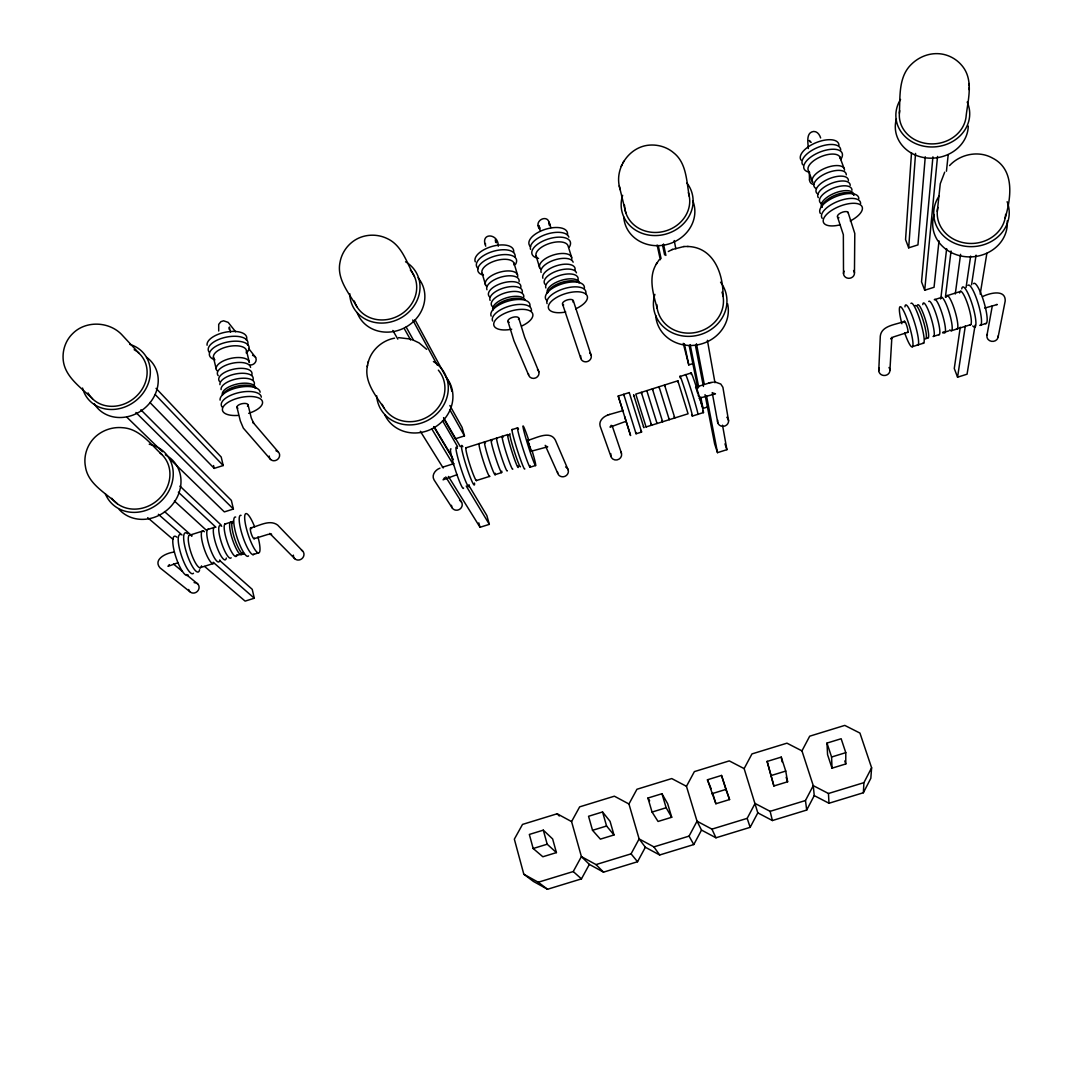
<?xml version="1.0" encoding="UTF-8"?>
<svg xmlns="http://www.w3.org/2000/svg" width="1073" height="1073" viewBox="0 0 1073 1073"><rect width="100%" height="100%" fill="white"/><g stroke="black" fill="none" stroke-linecap="round" stroke-linejoin="round"><path stroke-width="1.5" d="M845.779 763.963L845.779 752.656L841.152 738.734L826.988 743.079L827.565 754.641L832.018 768.174L845.779 763.963L844.786 760.945M854.457 272.944L854.792 233.485L848.059 212.347M878.76 370.708L880.303 336.104C881.604 325.106 896.773 324.717 904.378 321.31M899.375 113.215C900.234 96.718 898.235 76.666 911.581 64.125C918.434 57.419 927.93 53.328 937.587 53.65C946.99 53.865 956.056 58.438 962.012 65.681C973.828 79.71 968.087 99.36 966.183 115.562A33.504 29.347 -5.1 0 1 929.205 143.809A33.504 29.347 -5.1 0 1 899.711 110.667M814.246 795.603L828.986 803.248L863.363 792.746L863.913 782.66L871.611 767.772L859.942 733.074L844.773 725.402L809.699 736.185L801.96 750.872L813.267 785.637L814.246 795.603L806.695 810.061L772.399 820.537L757.806 812.865L744.139 768.617L729.278 760.891L694.379 771.608L686.465 786.321L697.034 821.207L701.514 830.086L715.959 837.785L750.161 827.337L757.806 812.865M889.933 369.997L891.878 337.257M911.514 152.648L905.558 239.574L908.683 247.836L917.952 244.899L925.261 156.792M495.578 242.257L495.444 239.614L496.289 242.78M908.683 247.836L915.551 153.426M871.611 767.772L870.833 778.287L863.363 792.746M549.188 225.075C549.939 212.977 532.865 219.858 539.464 228.938M367.57 365.035C363.693 381.264 375.577 395.481 383.96 407.861M932.92 156.832L921.533 281.837L924.711 290.247L934.047 287.282L939.009 240.862M924.711 290.247L937.534 156.443M937.292 211.394L940.27 183.738L944.683 172.176M946.44 171.211L948.21 154.633M940.86 298.307L946.654 248.628M945.42 297.127L951.04 251.015M955.278 294.002L960.576 254.328M960.281 327.185L954.273 368.495L957.559 377.186L967.055 374.195L975.102 325.173M966.062 287.51L970.636 256.098M957.559 377.186L965.311 326.058M971.561 284.828L976.068 255.146M980.185 294.123L986.878 253.268M1005.093 218.315C1011.034 198.411 1015.206 169.601 992.605 158.133C978.75 150.233 960.187 154.016 949.565 165.591M986.959 335.312L992.31 305.818M998.091 337.244L1005.2 300.977C1005.763 288.677 988.944 293.291 982.6 296.591M368.119 362.62C371.11 350.187 382.095 340.409 394.582 338.156M367.221 366.577L368.428 361.239M229.005 329.103L229.394 327.024L230.521 332.308M689.309 196.399C686.452 181.619 686.774 163.136 673.683 152.822C667.165 147.202 658.366 144.52 649.836 145.096C630.133 146.25 615.245 166.784 619.242 185.884L625.787 212.722M820.63 137.948C819.678 134.782 817.344 131.335 813.656 131.456C805.568 132.475 808.157 143.313 808.331 148.543M611.221 425.284L610.041 427.121L626.109 421.273L624.634 416.552M444.544 477.726L443.109 479.819L457.313 474.561M657.065 262.925C647.703 276.646 653.269 294.109 657.239 308.555M622.997 162.828L623.762 161.326M621.213 166.382L622.045 164.732M806.695 810.061L805.474 800.525L813.267 785.637L828.463 793.497L863.913 782.66M686.465 786.321L671.752 778.569L636.946 789.259L628.939 803.985L639.132 838.925L653.886 846.879L689.054 836.122L697.034 821.207L711.922 829.134L747.184 818.35L755.07 803.449L770.119 811.336L805.474 800.525M744.139 768.617L751.958 753.917L786.952 743.173L801.96 750.872M628.939 803.985L614.373 796.193L579.661 806.856L571.574 821.596L581.405 856.603L595.998 864.583L631.072 853.853L639.132 838.925L645.356 847.254L659.667 854.98L693.788 844.558L701.514 830.086M571.574 821.596L557.142 813.777L522.524 824.413L514.343 839.153L523.812 874.227L538.257 882.234L573.25 871.544L581.405 856.603L589.345 864.382L603.522 872.148L637.55 861.74L645.356 847.254M523.812 874.227L533.482 881.47L547.512 889.262L581.459 878.881L589.345 864.382M169.346 564.613L167.992 566.343L177.863 562.775M656.22 264.213L659.278 259.626M891.529 337.874L890.711 338.907L893.38 336.976L907.919 332.308M629.247 392.57L641.6 432.057L636.088 433.8L635.592 432.271M568.18 469.947L555.385 440.158C549.966 429.669 535.092 438.803 527.675 440.319L531.068 451.277L530.934 450.07M668.318 251.525L672.422 249.419M439.984 468.163C435.397 469.733 431.239 475.138 434.069 479.913L452.176 507.878M607.626 415.171C603.254 416.7 598.694 420.978 600.102 426.035L610.939 456.481M646.804 390.639L657.038 423.486M609.491 414.486L622.796 410.677L618.222 396.058L629.261 392.557M671.98 249.593L683.997 246.522M607.278 415.305L609.585 414.446M646.026 426.96L688.075 413.789L677.841 380.808L677.935 382.028M149.938 402.509L214.224 468.378L223.197 465.534L221.212 457.044L156.054 388.359M140.885 409.819L231.379 500.42L233.404 509.045L224.351 511.901L169.547 458.667M449.895 405.527L462.074 427.362L464.475 435.906L455.328 438.803L443.659 418.577M683.233 343.333L688.772 364.914L693.386 363.452M511.995 429.643L517.481 427.912M680.161 376.449L691.24 372.948M189.116 535.36L203.119 530.934M207.518 529.539L215.002 527.178A17.208 3.943 71.7 0 0 216.894 546.962A17.208 3.943 71.7 0 0 226.309 558.054M224.874 524.053L231.232 522.041M465.856 447.843L507.851 434.578M677.841 380.808L635.779 394.113L646.094 427.027M941.812 297.342L934.328 299.716A17.49 3.085 73.4 0 1 943.288 317.595A17.49 3.085 73.4 0 1 943.113 331.946M946.614 295.826L960.871 291.32M173.665 552.179C166.717 552.836 152.728 559.181 159.957 567.805L189.948 591.746M250.747 527.822C258.875 526.159 269.564 519.024 277.666 525.086L302.546 550.945M442.384 467.265L453.933 463.616M695.532 387.286L708.837 383.088M254.019 538.726L268.196 534.341L271.617 534.327L270.839 534.193M531.068 451.277L547.699 446.797L546.036 446.18M698.992 398.271L715.436 393.858L713.344 393.053M984.652 308.085L997.313 304.544L996.495 304.464M236.167 555.666L243.772 553.266M707.67 406.949L703.016 408.411L700.709 396.956M942.563 332.858L948.84 330.873M199.913 567.751L212.897 563.66M476.332 480.57L489.489 476.425M494.961 474.695L501.547 472.616M933.818 336.278L939.412 334.508M951.711 330.632L970.743 324.623M252.866 554.634L258.285 552.93M529.982 467.251L535.481 465.521M692.42 416.042L703.486 412.542M912.533 346.633L923.705 343.105M980.789 325.106L986.382 323.349M219.63 560.428L252.222 589.318L254.314 598.224L245.113 601.121L204.621 566.45M448.434 476.452L480.033 527.272L489.328 524.362L486.847 515.523L468.834 485.398M705.028 394.649L714.631 443.873L717.502 452.645L726.904 449.681L722.531 425.19M543.314 830.153L529.338 834.445L533.174 848.515L542.844 856.764L556.418 852.606L552.649 838.952L543.314 830.153L547.19 844.21L556.418 852.606M602.557 811.966L588.554 816.271L592.537 830.314L600.37 839.14L613.984 834.968L610.068 821.341L602.557 811.966L606.58 826.009L613.984 834.968M647.918 798.044L661.961 793.725L667.647 803.677L671.711 817.277L658.057 821.462L652.062 812.06L647.918 798.044L649.661 800.847M707.442 779.776L721.525 775.444L729.573 799.559L715.892 803.744L707.442 779.776L711.117 788.682M767.128 761.441L781.251 757.109L785.744 771.071L787.609 781.774L773.888 785.986L767.128 761.441L773.888 785.986M533.174 848.515L547.19 844.21M592.537 830.314L606.58 826.009M652.062 812.06L666.145 807.741L671.711 817.277M711.734 793.765L725.858 789.433L729.573 799.559M771.581 775.417L785.744 771.071M832.018 768.174L831.588 757.015L845.779 752.656M710.688 382.605L713.451 382.149M708.676 383.141L711.117 382.498M687.605 246.482C713.545 247.085 723.35 273.655 723.028 296M683.729 246.535L688.142 246.468M398.606 337.633L410.396 339.041M715.517 382.122L720.788 384.04L722.894 387.259L728.567 420.817M411.884 339.457L419.127 342.931L426.652 349.342M811.201 142.401L809.243 140.456L809.941 141.757M538.257 882.234L547.512 889.262M173.477 564.049L182.41 571.386M186.246 574.524L197.74 583.953M117.279 503.706C105.731 492.883 87.812 484.017 85.411 466.46C83.426 455.985 87.208 444.745 94.813 437.328C102.096 430.286 112.558 426.678 122.63 427.711C139.597 428.69 150.408 444.007 161.768 454.469M147.685 517.682L172.994 539.357M158.361 514.302L182.034 535.011M213.192 562.265L254.314 598.224M164.477 511.539L192.054 535.977M573.25 871.544L581.459 878.881M174.416 501.011L206.378 530.263M178.359 492.185L215.914 527.245M179.956 486.123L221.132 525.046M92.56 398.848C81.052 387.353 63.763 376.449 63.092 358.221C62.663 349.06 66.15 339.792 72.83 333.448C85.813 320.451 108.708 321.39 121.423 334.28L139.195 353.446M126.654 417.008L162.399 451.733M135.922 412.501L233.404 509.045M595.998 864.583L603.522 872.148M269.739 533.402L294.793 558.738M155.196 394.529L223.197 465.534M557.142 813.777L559.301 816.016M270.624 459.499L243.33 428.1L240.312 420.898L236.959 407.177M278.242 451.921L252.893 422.279L253.684 423.285L251.27 417.96L248.091 404.977M539.102 226.872L538.472 225.518L540.041 227.999M631.072 853.853L637.55 861.74M235.617 331.745L228.16 322.369L223.586 320.8L220.89 321.672L218.704 324.368L218.704 330.994M248.601 348.417L255.589 357.403M653.886 846.879L659.667 854.98M445.764 476.962L461.538 502.151M641.547 431.976L641.077 430.541M420.348 431.279L443.176 467.976M356.947 306.811C349.154 293.345 336.278 278.873 340.087 261.933C341.992 251.605 349.141 242.418 358.717 238.085C367.717 234.021 378.461 234.263 387.313 238.622C402.375 245.569 406.815 263.354 414.433 276.445M432.003 429.267L453.396 464.743M466.232 486.042L489.328 524.362M434.163 426.759L452.162 456.87M433.666 426.598L453.396 459.579M442.519 420.696L457.567 446.636M443.565 417.625L460.21 446.516M392.825 330.444L397.828 339.108M527.675 440.319L528.533 442.344M689.054 836.122L693.788 844.558M404.226 328.512L410.744 340.128M449.815 409.779L464.475 435.906M406.104 326.957L413.4 340.047M412.743 319.995L437.301 365.115M415.077 319.861L449.976 384.349L451.948 391.363M711.922 829.134L715.959 837.785M485.613 244.175L485.264 243.437M545.205 445.335L557.719 473.247M528.6 375.027L513.954 340.771L507.972 321.444M636.048 433.707L623.735 394.301L624.151 395.682M538.861 371.768L524.697 337.351L518.702 318.024M674.206 416.767L674.81 417.974L664.563 385.006L664.71 386.213M498.261 246.24C498.771 233.002 479.779 232.144 485.734 246.173M668.707 418.51L669.284 419.717L659.037 386.763L659.211 387.943M695.76 387.648L696.404 389.378M662.108 420.589L662.658 421.81L652.397 388.855L652.599 390.036M839.73 156.712L843.968 168.153M837.544 217.054L843.351 234.719L843.512 273.709M538.552 225.692L540.39 230.99M651.123 424.05L651.606 425.284L641.346 392.356L641.6 393.509M580.815 358.462L562.534 304.061M643.424 426.477L643.88 427.725L633.606 394.797L633.902 395.95M612.2 425.874L621.441 453.168M591.102 355.19L573.29 300.628M528.976 443.565L529.432 444.946M550.878 227.624L549.041 222.138L550.06 225.545M826.988 743.079L831.588 757.015M747.184 818.35L750.161 827.337M724.972 443.846L726.904 449.681M700.186 399.8L702.547 406.975M696.82 390.626L697.718 393.483M786.147 777.268L787.609 781.774M625.948 420.683L630.575 435.544L618.209 396.044M571.641 257.372L568.046 245.838A16.766 7.846 -17.5 0 0 547.471 244.175A16.766 7.846 -17.5 0 0 537.332 257.788M623.024 411.428L622.675 410.315M721.525 775.444L725.858 789.433M712.646 793.188L715.892 803.744M536.111 256.058L539.625 267.606M529.888 446.381L530.666 449.024M513.994 263.126L517.468 274.701M661.961 793.725L666.145 807.741M482.139 273.333L485.533 284.908M698.134 394.877L698.496 396.138M478.799 522.859L480.033 527.272M770.119 811.336L772.399 820.537M619.242 185.884L620.181 189.693M246.522 350.858L249.379 362.526A16.9 7.538 -11.8 0 0 229.635 358.664A16.9 7.538 -11.8 0 0 217.054 370.775M213.406 357.229L216.196 368.951M213.567 465.548L214.224 468.378M658.259 245.569L661.062 258.593M657.132 245.02L660.311 259.746M662.564 245.087L664.63 254.905M663.49 243.987L665.877 255.428M684.333 343.668L688.772 364.914M689.215 345.788L697.866 388.346M690.14 344.594L698.724 387.138M695.425 345.426L703.432 386.441M674.22 240.553L675.829 248.762M696.457 343.762L704.304 384.389M706.503 395.763L717.502 452.645M712.217 392.611L717.783 422.816M781.251 757.109L782.11 761.87M707.402 340.302L714.967 382.753M828.463 793.497L828.986 803.248M809.23 171.881L809.552 180.224M969.241 83.546L969.254 85.867M969.281 87.45L969.295 89.797M219.844 560.093A17.208 3.997 71.7 0 1 210.335 549.027A17.208 3.997 71.7 0 1 208.524 529.23M231.164 557.812A17.208 3.89 71.7 0 1 220.931 540.98A17.208 3.89 71.7 0 1 221.709 526.28M237.093 554.661A17.208 3.836 71.7 0 1 227.811 543.515A17.208 3.836 71.7 0 1 225.826 523.758M242.485 552.957A17.222 3.782 71.7 0 1 232.533 539.665A17.222 3.782 71.7 0 1 232.506 522.873M244.121 553.722A17.222 3.756 71.7 0 1 234.719 538.981A17.222 3.756 71.7 0 1 233.404 521.357M248.534 555.894A20.655 4.48 71.7 0 1 237.281 538.203A20.655 4.48 71.7 0 1 235.671 517.065M253.939 554.191A20.669 4.413 71.7 0 1 242.753 536.473A20.669 4.413 71.7 0 1 241.076 515.348M257.963 536.889A20.669 4.346 71.8 0 1 255.307 550.194A20.669 4.346 71.8 0 1 244.671 518.018A20.669 4.346 71.8 0 1 254.636 526.843M199.605 569.763A20.642 5.043 71.6 0 1 186.97 554.084A20.642 5.043 71.6 0 1 187.587 533.75M201.536 565.873A17.195 4.171 71.6 0 1 191.048 552.769A17.195 4.171 71.6 0 1 191.517 535.829M213.876 563.271A17.208 4.051 71.6 0 1 203.468 546.506A17.208 4.051 71.6 0 1 204.46 531.739M193.475 573.25A20.642 5.11 71.6 0 1 181.498 555.814A20.642 5.11 71.6 0 1 180.546 534.502M188.097 574.954A20.628 5.177 71.6 0 1 175.234 554.969A20.628 5.177 71.6 0 1 176.83 537.157M301.473 550.167A5.499 5.03 -39.8 0 1 303.605 556.351A5.499 5.03 -39.8 0 1 297.583 560.026A5.499 5.03 -39.8 0 1 293.358 555.13M254.489 538.15A5.741 1.207 71.8 0 1 252.396 536.554A5.741 1.207 71.8 0 1 250.291 529.526A5.741 1.207 71.8 0 1 251.645 528.707M194.106 582.626A5.513 4.989 -43.8 0 1 199.109 587.132A5.513 4.989 -43.8 0 1 194.508 592.967A5.513 4.989 -43.8 0 1 188.7 589.479M501.762 471.168A17.316 1.274 72.3 0 1 495.297 456.696A17.316 1.274 72.3 0 1 492.078 440.788M495.216 473.233A17.316 1.328 72.3 0 1 488.658 458.788A17.316 1.328 72.3 0 1 485.519 442.867M507.301 470.725A17.316 1.221 72.4 0 1 500.823 454.952A17.316 1.221 72.4 0 1 496.893 438.039M512.773 468.995A17.316 1.167 72.4 0 1 505.678 451.049A17.316 1.167 72.4 0 1 502.996 437.341M518.138 466.004A17.329 1.113 72.4 0 1 511.888 451.451A17.329 1.113 72.4 0 1 508.468 435.611M520.432 466.581A17.329 1.086 72.4 0 1 514.101 450.754A17.329 1.086 72.4 0 1 510.037 433.881M524.777 468.794A20.789 1.261 72.4 0 1 517.226 449.788A20.789 1.261 72.4 0 1 512.304 429.562M530.089 465.548A20.789 1.207 72.4 0 1 522.766 448.031A20.789 1.207 72.4 0 1 518.514 429.093M531.967 450.392A20.789 1.14 72.4 0 1 533.911 462.315A20.789 1.14 72.4 0 1 523.597 429.817A20.789 1.14 72.4 0 1 528.748 440.238M474.481 483.078A20.763 1.851 72.3 0 1 466.259 465.883A20.763 1.851 72.3 0 1 462.825 446.703M476.694 480.369A17.302 1.516 72.3 0 1 469.867 464.716A17.302 1.516 72.3 0 1 466.245 447.736M489.811 476.238A17.316 1.381 72.3 0 1 483.132 460.532A17.316 1.381 72.3 0 1 479.363 443.578M469.035 484.795A20.763 1.918 72.3 0 1 460.719 467.627A20.763 1.918 72.3 0 1 457.366 448.42M463.576 488.094A20.763 1.985 72.3 0 1 455.193 469.384A20.763 1.985 72.3 0 1 451.022 448.943M565.619 466.943A5.486 5.137 -23.8 0 1 568.086 473.072A5.486 5.137 -23.8 0 1 562.064 476.761A5.486 5.137 -23.8 0 1 557.517 471.905M459.566 500.353A5.486 5.097 -31.2 0 1 461.9 506.51A5.486 5.097 -31.2 0 1 455.891 510.185A5.486 5.097 -31.2 0 1 451.478 505.316M680.242 377.937A20.87 0.697 72.8 0 1 686.921 396.192A20.87 0.697 72.8 0 1 691.602 414.607M685.513 374.772A20.87 0.765 72.8 0 1 692.514 394.435A20.87 0.765 72.8 0 1 697.732 414.258M691.253 374.45A20.87 0.832 72.8 0 1 698.107 392.664A20.87 0.832 72.8 0 1 702.614 411.147M620.865 451.961A5.499 5.137 -19.8 0 1 617.015 459.915A5.499 5.137 -19.8 0 1 610.886 453.799M726.81 417.276A5.526 5.15 -12.2 0 1 727.695 423.848A5.526 5.15 -12.2 0 1 720.908 425.981A5.526 5.15 -12.2 0 1 717.689 420.147M940.619 298.965A17.49 3.152 73.4 0 1 949.431 313.262A17.49 3.152 73.4 0 1 949.793 329.84M928.735 301.486A17.49 3.031 73.4 0 1 937.024 317.192A17.49 3.031 73.4 0 1 938.634 334.669M922.78 304.611A17.49 2.964 73.3 0 1 930.707 316.79A17.49 2.964 73.3 0 1 933.054 336.439M917.576 305.014A17.49 2.911 73.3 0 1 926.361 322.933A17.49 2.911 73.3 0 1 926.428 337.217M915.336 305.711A17.49 2.897 73.3 0 1 923.477 321.471A17.49 2.897 73.3 0 1 925.248 338.894M910.923 303.471A20.977 3.434 73.3 0 1 920.661 322.383A20.977 3.434 73.3 0 1 922.82 343.28M904.955 306.865A20.977 3.367 73.3 0 1 914.209 321.551A20.977 3.367 73.3 0 1 917.254 345.037M901.883 323.738A20.977 3.299 73.3 0 1 902.809 309.373A20.977 3.299 73.3 0 1 912.922 342.502A20.977 3.299 73.3 0 1 904.633 332.751M961.77 288.892A21.004 4.051 73.4 0 1 972.688 305.939A21.004 4.051 73.4 0 1 972.755 325.951M959.57 292.969A17.503 3.34 73.4 0 1 967.967 305.027A17.503 3.34 73.4 0 1 969.898 324.811M946.185 297.208A17.503 3.206 73.4 0 1 954.407 309.306A17.503 3.206 73.4 0 1 956.486 329.049M967.913 285.445A21.004 4.118 73.5 0 1 978.348 304.155A21.004 4.118 73.5 0 1 979.729 325.334M973.519 283.674A21.017 4.171 73.5 0 1 984.021 302.371A21.017 4.171 73.5 0 1 985.322 323.577M889.007 367.489A5.606 5.137 -3 0 1 888.203 374.061A5.606 5.137 -3 0 1 881.013 374.517A5.606 5.137 -3 0 1 879.337 368.106M904.284 322.53A5.821 0.912 73.3 0 1 905.518 322.53A5.821 0.912 73.3 0 1 907.798 329.612A5.821 0.912 73.3 0 1 907.342 332.04M998.172 335.916A5.66 5.124 1.2 0 1 991.479 341.321A5.66 5.124 1.2 0 1 987.428 334.052M219.603 381.545A16.94 7.457 -11.9 0 1 234.397 369.018A16.94 7.457 -11.9 0 1 251.645 375.295M218.208 375.657A16.927 7.511 -11.9 0 1 230.829 363.586A16.927 7.511 -11.9 0 1 250.559 367.395M219.925 384.657A16.953 7.431 -12 0 1 237.777 373.592A16.953 7.431 -12 0 1 252.839 380.177M221.092 389.593A16.967 7.39 -12 0 1 238.971 378.541A16.967 7.39 -12 0 1 254.033 385.073M222.272 394.529A16.98 7.35 -12 0 1 237.991 383.866A16.98 7.35 -12 0 1 255.589 387.97M223.036 394.502A16.994 7.337 -12 0 1 238.474 385.851A16.994 7.337 -12 0 1 255.294 388.158M220.099 400.135A20.4 8.785 -12.1 0 1 238.984 387.353A20.4 8.785 -12.1 0 1 260.109 392.235M222.285 407.19A20.427 8.745 -12.1 0 1 237.576 392.933A20.427 8.745 -12.1 0 1 261.316 397.171M238.434 415.385A20.441 8.691 -12.1 0 1 225.397 404.32A20.441 8.691 -12.1 0 1 258.244 397.761A20.441 8.691 -12.1 0 1 248.695 413.333M214.935 359.857A20.226 9.174 -11.7 0 1 213.916 347.585A20.226 9.174 -11.7 0 1 240.164 341.455A20.226 9.174 -11.7 0 1 246.978 352.373M214.278 359.066A16.873 7.632 -11.8 0 1 228.951 346.405A16.873 7.632 -11.8 0 1 246.186 352.923M209.289 352.306A20.213 9.214 -11.7 0 1 226.846 337.029A20.213 9.214 -11.7 0 1 247.514 344.983M207.089 345.224A20.199 9.255 -11.7 0 1 228.267 331.731A20.199 9.255 -11.7 0 1 246.347 340.154M275.962 450.767A5.392 4.869 -36.4 0 1 279.53 456.28A5.392 4.869 -36.4 0 1 273.803 460.76A5.392 4.869 -36.4 0 1 269.229 456.025M237.857 408.236A5.673 2.414 -12.1 0 1 238.716 404.937A5.673 2.414 -12.1 0 1 245.878 403.515A5.673 2.414 -12.1 0 1 247.487 406.318M252.584 355.337A5.285 4.694 -34 0 1 255.951 361.065A5.285 4.694 -34 0 1 249.553 364.927M489.999 297.221A16.806 7.659 -16.5 0 1 501.695 283.285A16.806 7.659 -16.5 0 1 520.834 287.363M486.954 289.75A16.792 7.699 -16.5 0 1 502.07 276.821A16.792 7.699 -16.5 0 1 519.091 281.569M490.093 300.427A16.833 7.618 -16.5 0 1 505.262 287.564A16.833 7.618 -16.5 0 1 522.296 292.205M492.842 306.932A16.846 7.591 -16.5 0 1 504.605 293.077A16.846 7.591 -16.5 0 1 523.745 297.06M492.95 310.177A16.86 7.551 -16.5 0 1 506.054 297.986A16.86 7.551 -16.5 0 1 525.032 299.93M494.143 307.951A16.86 7.538 -16.5 0 1 506.63 299.957A16.86 7.538 -16.5 0 1 522.068 299.045M491.166 316.092A20.253 9.013 -16.5 0 1 509.474 300.762A20.253 9.013 -16.5 0 1 529.914 306.181M492.601 320.988A20.266 8.973 -16.5 0 1 510.936 305.698A20.266 8.973 -16.5 0 1 531.376 311.049M511.7 329.223A20.293 8.933 -16.5 0 1 495.511 319.955A20.293 8.933 -16.5 0 1 527.165 309.869A20.293 8.933 -16.5 0 1 521.599 326.071M482.528 274.97A20.079 9.416 -16.5 0 1 482.112 262.509A20.079 9.416 -16.5 0 1 506.764 254.623A20.079 9.416 -16.5 0 1 515.456 264.427M483.48 275.023A16.739 7.833 -16.5 0 1 495.055 260.9A16.739 7.833 -16.5 0 1 514.182 265.192M486.874 286.585A16.779 7.739 -16.5 0 1 498.516 272.555A16.779 7.739 -16.5 0 1 517.655 276.74M478.33 268.706A20.052 9.456 -16.5 0 1 492.158 251.659A20.052 9.456 -16.5 0 1 515.094 256.93M475.299 261.866A20.038 9.509 -16.5 0 1 493.231 246.106A20.038 9.509 -16.5 0 1 513.659 252.142M537.466 369.622A5.392 4.949 -23.1 0 1 535.803 377.897A5.392 4.949 -23.1 0 1 528.412 373.753M509.179 322.369A5.633 2.481 -16.5 0 1 509.152 319.07A5.633 2.481 -16.5 0 1 516.059 316.87A5.633 2.481 -16.5 0 1 518.46 319.405M542.871 278.242A16.833 7.672 -17.4 0 1 558.523 265.179A16.833 7.672 -17.4 0 1 575.007 270.061M541.1 272.435A16.819 7.726 -17.4 0 1 554.607 259.948A16.819 7.726 -17.4 0 1 573.143 262.201M545.567 284.774A16.86 7.645 -17.4 0 1 555.841 271.402A16.86 7.645 -17.4 0 1 576.456 272.837M545.835 287.953A16.873 7.605 -17.4 0 1 561.541 274.956A16.873 7.605 -17.4 0 1 578.025 279.745M547.31 292.822A16.886 7.565 -17.4 0 1 560.938 280.469A16.886 7.565 -17.4 0 1 579.487 282.561M547.793 292.755A16.886 7.551 -17.4 0 1 561.541 282.427A16.886 7.551 -17.4 0 1 578.951 282.816M547.042 300.708A20.28 9.04 -17.4 0 1 561.957 283.916A20.28 9.04 -17.4 0 1 584.275 288.838M547.069 303.619A20.307 8.986 -17.4 0 1 566.021 288.114A20.307 8.986 -17.4 0 1 585.791 293.707M565.712 312.015A20.32 8.946 -17.4 0 1 550.369 302.452A20.32 8.946 -17.4 0 1 582.103 292.339A20.32 8.946 -17.4 0 1 575.638 308.863M538.552 258.432A20.105 9.442 -17.5 0 1 535.119 246.321A20.105 9.442 -17.5 0 1 560.213 237.146A20.105 9.442 -17.5 0 1 569.2 247.233M540.846 269.323A16.806 7.752 -17.5 0 1 553.118 255.079A16.806 7.752 -17.5 0 1 571.708 259.451M530.585 249.405A20.092 9.483 -17.5 0 1 546.64 234.196A20.092 9.483 -17.5 0 1 568.838 237.146M530.612 246.723A20.065 9.523 -17.5 0 1 545.151 229.381A20.065 9.523 -17.5 0 1 567.443 234.92M589.694 353.044A5.405 4.949 -20.1 0 1 590.391 359.401A5.405 4.949 -20.1 0 1 583.779 361.507A5.405 4.949 -20.1 0 1 580.775 355.874M563.66 305A5.647 2.481 -17.4 0 1 563.835 301.634A5.647 2.481 -17.4 0 1 570.756 299.434A5.647 2.481 -17.4 0 1 572.955 302.036M818.243 194.293A17.248 7.632 -22.1 0 1 827.873 179.271A17.248 7.632 -22.1 0 1 848.421 180.613M816.151 188.566A17.235 7.672 -22.1 0 1 825.754 173.491A17.235 7.672 -22.1 0 1 846.289 174.872M818.31 197.673A17.262 7.605 -22 0 1 831.723 183.228A17.262 7.605 -22 0 1 850.205 185.401M821.717 203.857A17.275 7.565 -22 0 1 831.427 188.942A17.275 7.565 -22 0 1 851.975 190.203M821.797 207.277A17.302 7.524 -22 0 1 835.277 192.912A17.302 7.524 -22 0 1 853.759 195.018M821.891 207.344A17.302 7.511 -21.9 0 1 835.988 194.857A17.302 7.511 -21.9 0 1 853.947 195.045M820.416 213.5A20.776 8.986 -21.9 0 1 836.632 196.305A20.776 8.986 -21.9 0 1 858.816 198.787M822.173 218.329A20.789 8.946 -21.9 0 1 838.429 201.174A20.789 8.946 -21.9 0 1 860.613 203.615M840.293 224.78A20.816 8.892 -21.8 0 1 825.405 215.78A20.816 8.892 -21.8 0 1 857.273 203.629A20.816 8.892 -21.8 0 1 850.259 220.971M809.632 172.31A20.602 9.389 -22.3 0 1 807.701 159.662A20.602 9.389 -22.3 0 1 833.131 149.227A20.602 9.389 -22.3 0 1 840.669 159.582M840.293 158.683A17.181 7.793 -22.3 0 0 821.824 156.309A17.181 7.793 -22.3 0 0 808.586 170.969L812.744 182.383A17.208 7.712 -22.2 0 1 826.062 167.817A17.208 7.712 -22.2 0 1 844.518 170.097M802.738 164.813A20.575 9.429 -22.3 0 1 818.565 147.135A20.575 9.429 -22.3 0 1 840.709 150.072M801.035 160.092A20.561 9.469 -22.4 0 1 816.808 142.36A20.561 9.469 -22.4 0 1 838.952 145.351M853.572 270.517A5.486 4.963 -6.4 0 1 852.74 276.888A5.486 4.963 -6.4 0 1 845.698 277.371A5.486 4.963 -6.4 0 1 844.102 271.187M838.965 217.779A5.781 2.468 -21.8 0 1 840.709 212.937A5.781 2.468 -21.8 0 1 848.247 212.964M813.777 184.543A5.378 4.788 -8.8 0 1 809.659 178.976M165.349 454.858A36.334 32.297 -40.6 0 1 171.962 505.168A36.334 32.297 -40.6 0 1 119.224 509.514M149.241 444.249A36.764 32.606 -40.5 0 1 163.525 498.65A36.764 32.606 -40.5 0 1 105.436 494.023M159.823 452.766A33.317 29.548 -40.5 0 1 158.777 499.119A33.317 29.548 -40.5 0 1 111.78 498.274M445.858 376.851A36.214 33.008 -29.3 0 1 435.303 426.96A36.214 33.008 -29.3 0 1 384.952 415.13M433.412 361.547A36.643 33.343 -29.3 0 1 429.763 419.248A36.643 33.343 -29.3 0 1 376.623 395.642M438.361 370.158A33.209 30.205 -29.3 0 1 428.301 416.445A33.209 30.205 -29.3 0 1 382.149 404.347M727.574 303.713A36.536 33.343 -14 0 1 696.86 344.969A36.536 33.343 -14 0 1 655.71 315.516M720.56 282.186A36.965 33.679 -14.1 0 1 695.908 335.688A36.965 33.679 -14.1 0 1 654.879 294.378M722.008 292.138A33.504 30.513 -14.1 0 1 695.532 332.496A33.504 30.513 -14.1 0 1 656.837 304.584M1007.212 220.944A37.327 33.263 -2.1 0 1 966.008 256.742A37.327 33.263 -2.1 0 1 934.194 214.506M1007.131 201.711A37.77 33.598 -2.2 0 1 967.484 246.495A37.77 33.598 -2.2 0 1 939.21 195.836M1005.629 214.345A34.229 30.446 -2.2 0 1 967.256 243.276A34.229 30.446 -2.2 0 1 937.856 207.451M146.518 357.242A35.57 31.157 -37.8 0 1 145.499 407.458A35.57 31.157 -37.8 0 1 94.344 403.837M129.753 344.366A35.986 31.452 -37.7 0 1 138.001 398.807A35.986 31.452 -37.7 0 1 82.554 388.05M137.304 351.81A32.606 28.502 -37.7 0 1 134.487 397.922A32.606 28.502 -37.7 0 1 88.04 392.919M134.165 349.731A32.606 28.502 -37.7 0 1 136.298 351.072M418.041 277.759A35.516 31.788 -27.8 0 1 406.144 326.97A35.516 31.788 -27.8 0 1 357.161 312.578M405.554 261.772A35.932 32.083 -27.8 0 1 401.061 317.836A35.932 32.083 -27.8 0 1 349.758 293.667M410.355 270.034A32.566 29.078 -27.8 0 1 399.089 315.462A32.566 29.078 -27.8 0 1 354.305 301.044M692.93 201.094A35.838 32.096 -15.4 0 1 666.172 244.684A35.838 32.096 -15.4 0 1 623.762 217.028M686.975 183.094A36.254 32.405 -15.4 0 1 662.551 234.866A36.254 32.405 -15.4 0 1 622.648 195.34M688.343 192.684A32.847 29.36 -15.4 0 1 662.215 231.795A32.847 29.36 -15.4 0 1 624.513 205.171M968.275 126.024A36.536 32.069 -4.9 0 1 926.884 157.986A36.536 32.069 -4.9 0 1 896.411 118.888M967.175 102.042A36.965 32.378 -5.1 0 1 930.278 146.947A36.965 32.378 -5.1 0 1 900.542 99.427"/></g></svg>
